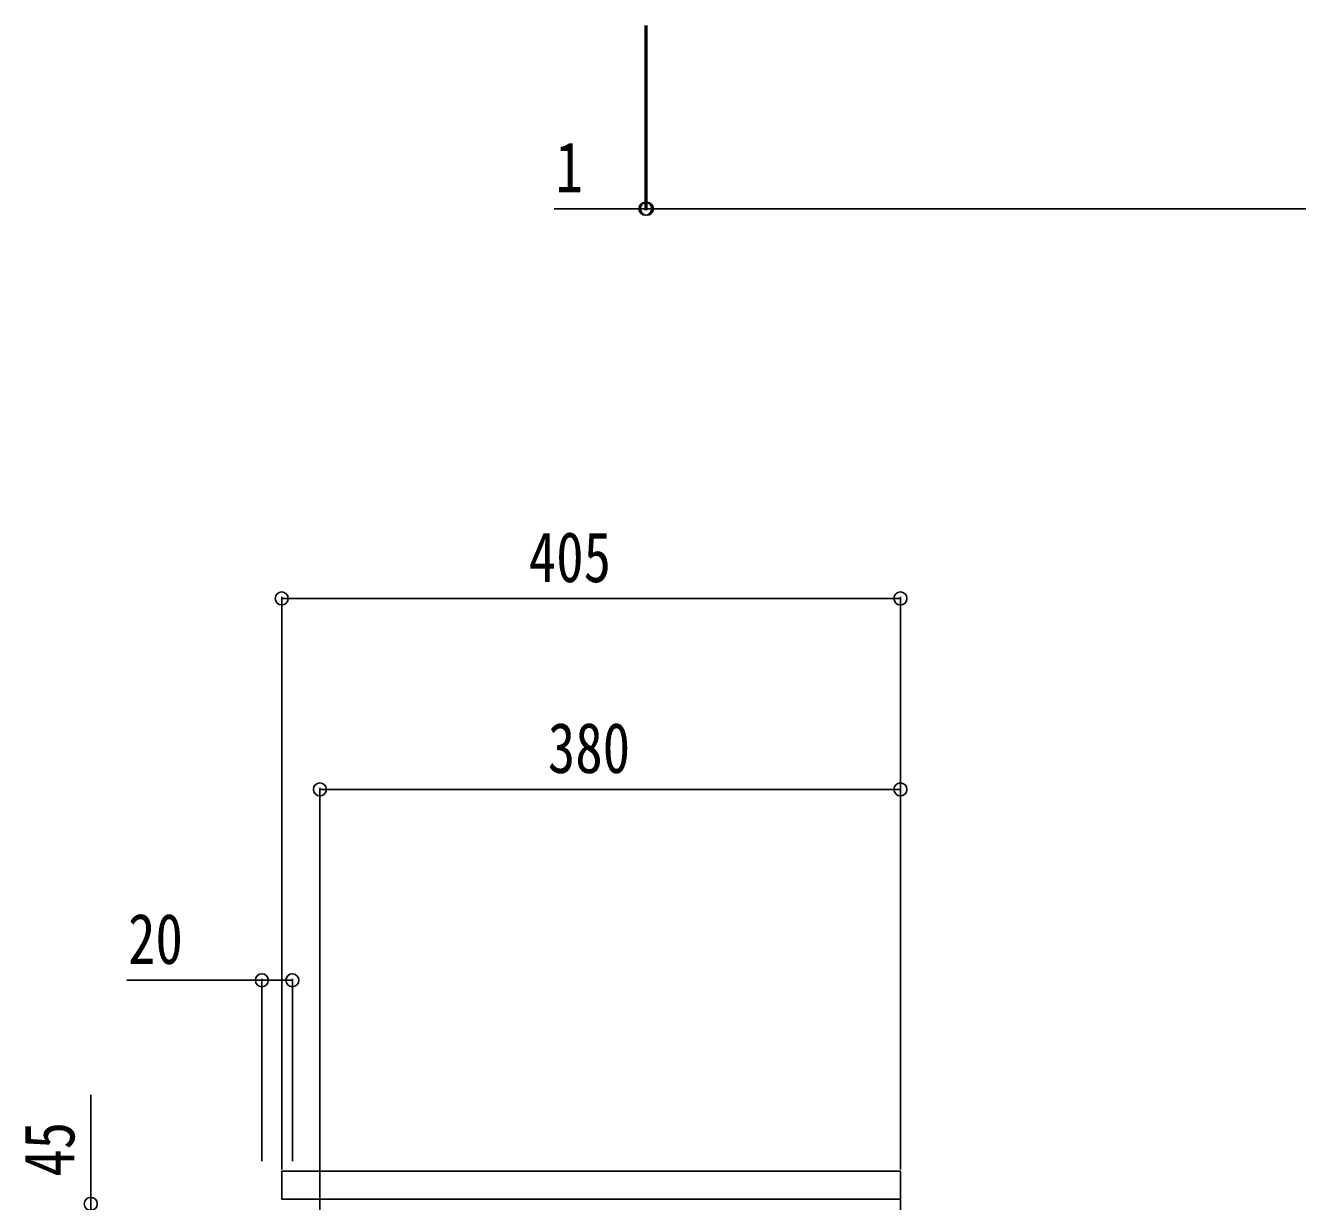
# Model space of a CAD drawing. Units: millimetres, scale not verified. Extents: x -4205 to 4205, y -2970 to 2970.
# Drawn here: x -1275 to -442, y -1196 to -426 of the extents above; entities that cross this region are included whole.
import ezdxf
from ezdxf.enums import TextEntityAlignment as Align

# ---------------------------------------------------------------- set-up
doc = ezdxf.new("R2010")
doc.units = ezdxf.units.MM
doc.header["$LTSCALE"] = 20
doc.layers.add('0-3_YKK_12', color=2, linetype='Continuous')
doc.layers.add('0-5_YKK_D', color=6, linetype='Continuous')
doc.styles.add('ＭＳ ゴシック', font='')
doc.styles.get('ＭＳ ゴシック').set_extended_font_data('MS Gothic')

msp = doc.modelspace()

# ---------------------------------------------------------------- linework, layer by layer
at = {"layer": '0-3_YKK_12'}
for points in [[(-1106.98, -1195), (-701.98, -1195), (-701.98, -1176.6), (-1106.98, -1176.6)], [(-1081.98, -1975), (-701.98, -1975), (-701.98, -1195), (-1081.98, -1195)]]:
    msp.add_lwpolyline(points, close=True, dxfattribs=at)
at = {"layer": '0-5_YKK_D'}
for p, q in [((-868.98, -426.4), (-868.98, -547.4)), ((-867.98, -426.4), (-867.98, -547.4)), ((-867.98, -426.4), (-867.98, -547.4)), ((-868.98, -546.4), (-928.58, -546.4)), ((-867.98, -546.4), (-868.98, -546.4)), ((-867.98, -546.4), (-850.98, -546.4)), ((-867.98, -546.4), (330.02, -546.4)), ((-1106.98, -1175.6), (-1106.98, -800.6)), ((-701.98, -801.6), (-1106.98, -801.6)), ((-701.98, -1175.6), (-701.98, -800.6)), ((-1081.98, -1194), (-1081.98, -925.6)), ((-1081.98, -926.6), (-701.98, -926.6)), ((-701.98, -1175.6), (-701.98, -925.6)), ((-1119.98, -1169.97), (-1119.98, -1050.6)), ((-1099.98, -1169.97), (-1099.98, -1050.6))]:
    msp.add_line(p, q, dxfattribs=at)
for points in [[(-1099.98, -1051.6), (-1119.98, -1051.6), (-1208.38, -1051.6)], [(-1231.98, -1243), (-1231.98, -1198), (-1231.98, -1126.6)]]:
    msp.add_lwpolyline(points, dxfattribs=at)
for centre in [(-868.98, -546.4), (-867.98, -546.4), (-867.98, -546.4), (-1106.98, -801.6), (-701.98, -801.6), (-1081.98, -926.6), (-701.98, -926.6), (-1119.98, -1051.6), (-1099.98, -1051.6), (-1231.98, -1198)]:
    msp.add_circle(centre, 4.25, dxfattribs=at)

# ---------------------------------------------------------------- texts
at = {"layer": '0-5_YKK_D', "style": 'ＭＳ ゴシック', "width": 0.8}
for s, p in [('1', (-927.78, -545.6)), ('405', (-945.28, -800.8)), ('380', (-932.78, -925.8)), ('20', (-1207.58, -1050.8))]:
    msp.add_text(s, height=32.99, dxfattribs=at).set_placement(p, align=Align.BOTTOM_LEFT)
msp.add_text('45', height=32.99, rotation=90, dxfattribs=at).set_placement((-1232.78, -1180.2), align=Align.BOTTOM_LEFT)

doc.saveas('drawing.dxf')
